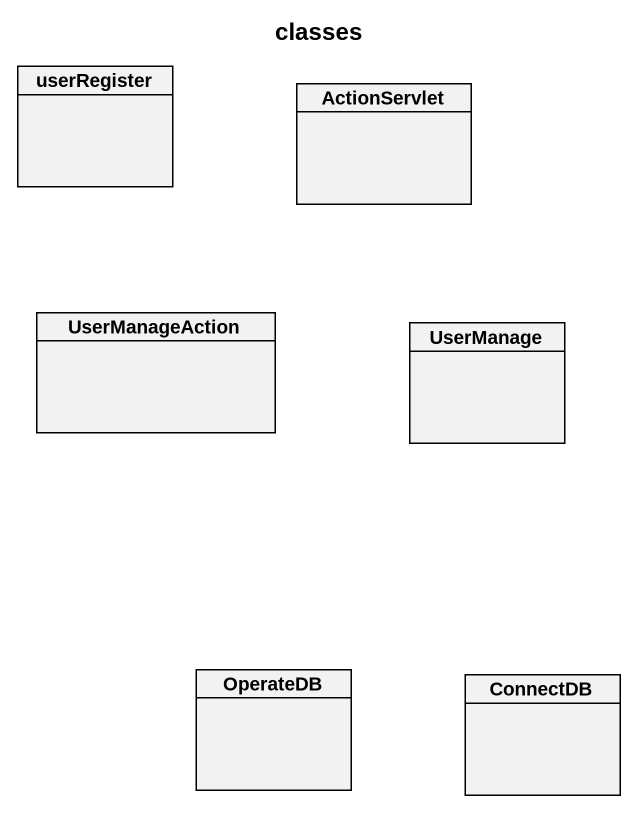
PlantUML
@startuml
title classes
hide circle
hide empty members
class userRegister
class ActionServlet
class UserManageAction
class UserManage
class OperateDB
class ConnectDB
@enduml
